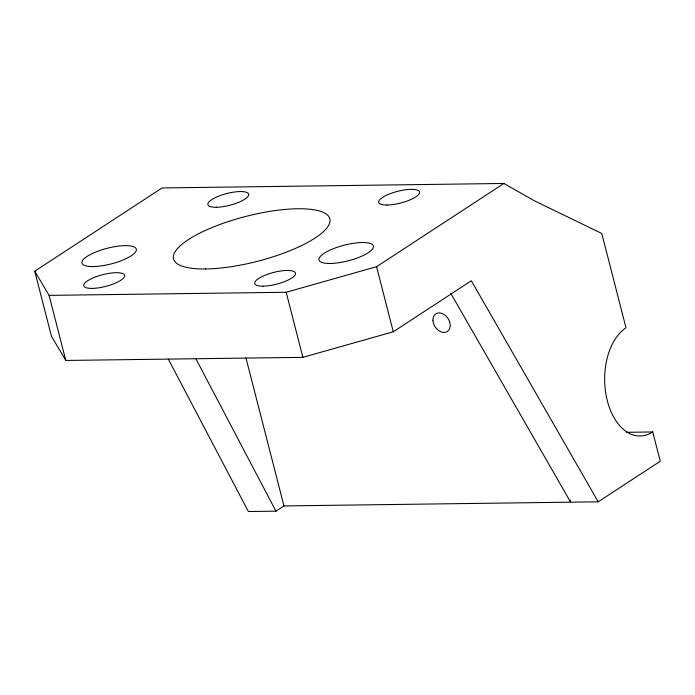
<?xml version="1.0" encoding="UTF-8"?>
<svg xmlns="http://www.w3.org/2000/svg" width="695" height="695" viewBox="0 0 695 695"><rect width="100%" height="100%" fill="white"/><g stroke="black" fill="none" stroke-linecap="round" stroke-linejoin="round"><path stroke-width="1.04" d="M598.213 501.816L471.332 280.763L393.274 331.793L302.881 357.343L65.808 360.453L51.456 336.276L34.75 271.198L162.057 187.945L503.875 183.471L535.02 201.107L601.766 233.468L625.995 327.832A56.121 34.698 89.2 0 0 607.343 400.841A56.121 34.698 89.2 0 0 652.727 431.96L660.25 461.245L598.213 501.816L283.96 505.934L275.95 511.173L248.384 511.529L168.294 359.072M34.75 271.198L49.102 295.375L286.166 292.265L376.568 266.715L503.875 183.471M626.69 432.307L652.727 431.96M450.786 293.351L570.638 502.181L570.1 500.079M195.86 358.707L275.95 511.173M376.568 266.715L393.274 331.793M286.166 292.265L302.881 357.343M245.952 357.934L283.96 505.934M49.102 295.375L65.808 360.453M205.659 268.956A80.672 23.178 -14.4 0 0 329.612 223.086A80.672 23.178 -14.4 0 0 219.794 224.528A80.672 23.178 -14.4 0 0 205.659 268.956M432.942 320.247A10.521 7.697 56.8 0 0 446.138 332.071A10.521 7.697 56.8 0 0 445.651 315.686A10.521 7.697 56.8 0 0 432.942 320.247M92.183 288.399A21.041 6.046 -14.4 0 0 124.518 276.428A21.041 6.046 -14.4 0 0 95.875 276.81A21.041 6.046 -14.4 0 0 92.183 288.399M216.267 207.258A21.041 6.046 -14.4 0 0 248.602 195.295A21.041 6.046 -14.4 0 0 219.959 195.669A21.041 6.046 -14.4 0 0 216.267 207.258M387.176 205.025A21.041 6.046 -14.4 0 0 419.511 193.054A21.041 6.046 -14.4 0 0 390.868 193.427A21.041 6.046 -14.4 0 0 387.176 205.025M263.092 286.158A21.041 6.046 -14.4 0 0 295.427 274.195A21.041 6.046 -14.4 0 0 266.784 274.568A21.041 6.046 -14.4 0 0 263.092 286.158M93.13 266.585A28.061 8.062 -14.4 0 0 136.246 250.626A28.061 8.062 -14.4 0 0 98.047 251.13A28.061 8.062 -14.4 0 0 93.13 266.585M330.195 263.474A28.061 8.062 -14.4 0 0 373.311 247.524A28.061 8.062 -14.4 0 0 335.112 248.019A28.061 8.062 -14.4 0 0 330.195 263.474"/></g></svg>
